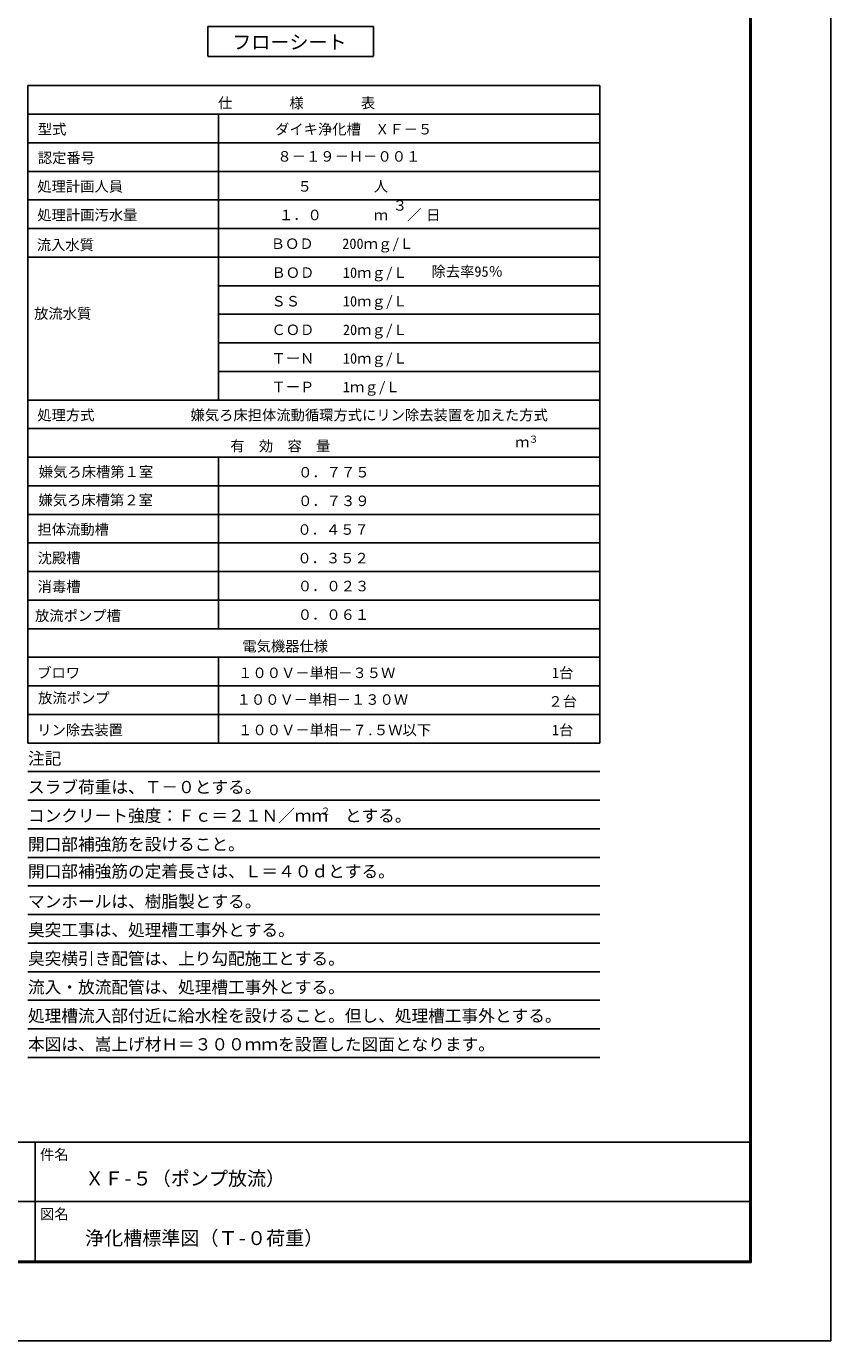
# Model space of a CAD drawing. Units: millimetres, scale not verified. Extents: x -8910 to 8910, y -6308 to 6308.
# Drawn here: x 3845 to 8910, y -6308 to 1970 of the extents above; entities that cross this region are included whole.
import ezdxf
from ezdxf.enums import TextEntityAlignment as Align

# ---------------------------------------------------------------- set-up
doc = ezdxf.new("R2010")
doc.units = ezdxf.units.MM
doc.header["$LTSCALE"] = 30
for name, color, linetype, lineweight in [('0-E_3-6_SUNPO', 4, 'Continuous', 25), ('0-F_3-5_MOJI', 4, 'Continuous', 25), ('1-0_水管', 7, 'Continuous', 25), ('1-4_図面枠', 7, 'Continuous', 25), ('1-5_Axis_waku', 7, 'Continuous', 25)]:
    doc.layers.add(name, color=color, linetype=linetype, lineweight=lineweight)
doc.styles.add('ＭＳ ゴシック', font='')
doc.styles.get('ＭＳ ゴシック').set_extended_font_data('MS Gothic')

msp = doc.modelspace()

# ---------------------------------------------------------------- linework, layer by layer
at = {"layer": '0-E_3-6_SUNPO', "color": 3}
for p, q in [((3855.51, 1596.16), (7455.51, 1596.16)), ((3855.51, -2543.85), (3855.51, 1596.16)), ((7455.51, 1596.16), (7455.51, -2543.85)), ((3855.51, 1416.16), (7455.51, 1416.16)), ((5055.51, 1416.16), (5055.51, -383.85)), ((3855.51, 1236.16), (7455.51, 1236.16)), ((3855.51, 1056.16), (7455.51, 1056.16)), ((3855.51, 876.16), (7455.51, 876.16)), ((3855.51, 696.16), (7455.51, 696.16)), ((3855.5, 516.16), (7455.51, 516.16)), ((5055.51, 336.16), (7455.51, 336.16)), ((5055.51, 156.16), (7455.51, 156.16)), ((5055.51, -23.84), (7455.51, -23.84)), ((5055.51, -203.85), (7455.51, -203.85)), ((3855.5, -383.85), (7455.51, -383.85)), ((7455.5, -563.85), (3855.5, -563.85)), ((3855.5, -743.85), (7455.5, -743.85)), ((5055.5, -743.85), (5055.5, -1823.85)), ((3855.5, -923.85), (7455.5, -923.85)), ((3855.5, -1103.85), (7455.5, -1103.85)), ((3855.5, -1283.85), (7455.5, -1283.85)), ((3855.5, -1463.85), (7455.5, -1463.85)), ((3855.5, -1823.85), (7455.5, -1823.85)), ((3855.5, -2003.85), (7455.5, -2003.85)), ((5055.5, -2003.85), (5055.5, -2543.85)), ((7455.5, -2363.85), (3855.5, -2363.85)), ((7455.5, -2543.85), (3855.5, -2543.85))]:
    msp.add_line(p, q, dxfattribs=at)
at = {"layer": '0-F_3-5_MOJI', "color": 3}
for p, q in [((3855.5, -1643.85), (7455.5, -1643.85)), ((3855.5, -1823.85), (7455.5, -1823.85)), ((7455.5, -2183.85), (3855.5, -2183.85))]:
    msp.add_line(p, q, dxfattribs=at)
at = {"layer": '1-0_水管'}
for p, q in [((4988.45, 1968.73), (4988.45, 1780.54)), ((4988.45, 1968.73), (6030.86, 1968.73)), ((6030.86, 1968.73), (6030.86, 1780.88)), ((4988.45, 1779.74), (6030.86, 1779.74))]:
    msp.add_line(p, q, dxfattribs=at)
at = {"layer": '1-0_水管', "color": 3}
for p, q in [((7455.5, -2723.85), (3855.5, -2723.85)), ((7455.5, -2903.85), (3855.5, -2903.85)), ((7455.5, -3083.86), (3855.5, -3083.86)), ((7455.5, -3263.86), (3855.5, -3263.86)), ((7455.5, -3443.86), (3855.5, -3443.86)), ((7455.5, -3443.86), (3855.5, -3443.86)), ((7455.5, -3623.86), (3855.5, -3623.86)), ((7455.5, -3803.86), (3855.5, -3803.86)), ((7455.5, -3983.86), (3855.5, -3983.86)), ((7455.5, -4163.86), (3855.5, -4163.86)), ((7455.5, -4343.86), (3855.5, -4343.86)), ((7455.5, -4523.87), (3855.5, -4523.87))]:
    msp.add_line(p, q, dxfattribs=at)
at = {"layer": '1-4_図面枠'}
msp.add_lwpolyline([(-8910, -6307.5), (-8910, 6307.5), (8910, 6307.5), (8910, -6307.5)], close=True, dxfattribs=at)
at = {"layer": '1-5_Axis_waku'}
for p, q in [((8400, -5806.5), (8400, 5761.5)), ((8400.6, -5807.1), (8400.6, 5762.1)), ((8401.2, -5807.7), (8401.2, 5762.7)), ((8401.8, -5808.3), (8401.8, 5763.3)), ((8402.4, -5808.9), (8402.4, 5763.9)), ((8403, -5809.5), (8403, 5764.5)), ((8403.6, -5810.1), (8403.6, 5765.1)), ((8404.2, -5810.7), (8404.2, 5765.7)), ((8404.8, -5811.3), (8404.8, 5766.3)), ((8405.4, -5811.9), (8405.4, 5766.9)), ((8406, -5812.5), (8406, 5767.5)), ((8406.6, -5813.1), (8406.6, 5768.1)), ((8407.2, -5813.7), (8407.2, 5768.7)), ((8407.8, -5814.3), (8407.8, 5769.3)), ((8408.4, -5814.9), (8408.4, 5769.9)), ((-7770, -5056.5), (8400, -5056.5)), ((3900, -5806.5), (3900, -5056.5)), ((239.99, -5431.5), (8399.99, -5431.5)), ((8408.4, -5814.9), (-7778.4, -5814.9)), ((8407.8, -5814.3), (-7777.8, -5814.3)), ((8407.2, -5813.7), (-7777.2, -5813.7)), ((8406.6, -5813.1), (-7776.6, -5813.1)), ((8406, -5812.5), (-7776, -5812.5)), ((8405.4, -5811.9), (-7775.4, -5811.9)), ((8404.8, -5811.3), (-7774.8, -5811.3)), ((8404.2, -5810.7), (-7774.2, -5810.7)), ((8403.6, -5810.1), (-7773.6, -5810.1)), ((8403, -5809.5), (-7773, -5809.5)), ((8402.4, -5808.9), (-7772.4, -5808.9)), ((8401.8, -5808.3), (-7771.8, -5808.3)), ((8401.2, -5807.7), (-7771.2, -5807.7)), ((8400.6, -5807.1), (-7770.6, -5807.1)), ((-7770, -5806.5), (8400, -5806.5))]:
    msp.add_line(p, q, dxfattribs=at)

# ---------------------------------------------------------------- texts
at = {"layer": '0-E_3-6_SUNPO', "style": 'ＭＳ ゴシック'}
for s, height, p in [('仕\u3000\u3000\u3000\u3000様\u3000\u3000\u3000\u3000表', 65.98, (5051.91, 1433.56)), ('型式', 65.98, (3917.31, 1268.56)), ('ダイキ浄化槽\u3000ＸＦ－５', 65.98, (5411.31, 1268.56)), ('認定番号', 65.98, (3917.31, 1088.56)), ('８－１９－Ｈ－００１', 65.98, (5425.94, 1097.5)), ('処理計画人員\u3000', 65.98, (3914.31, 908.56)), ('５', 65.98, (5552.91, 908.56)), ('人', 65.98, (6032.91, 908.56)), ('３', 65.98, (6152.91, 788.56)), ('処理計画汚水量', 65.98, (3914.31, 728.56)), ('１．０', 65.98, (5435.69, 728.56)), ('ｍ', 65.98, (6032.91, 728.56)), ('／', 65.98, (6242.91, 728.56)), ('日', 65.98, (6362.91, 728.56)), ('流入水質', 65.98, (3911.02, 540.45)), ('ＢＯＤ\u3000\u3000200ｍｇ/Ｌ', 65.98, (5384.12, 547.72)), ('ＢＯＤ\u3000\u300010ｍｇ/Ｌ', 65.98, (5388.46, 365.57)), ('除去率95％', 65.98, (6396.18, 372.51)), ('ＳＳ\u3000\u3000\u300010ｍｇ/Ｌ', 65.98, (5388.46, 185.57)), ('放流水質', 65.98, (3894.2, 108.05)), ('ＣＯＤ\u3000\u300020ｍｇ/Ｌ', 65.98, (5388.46, 5.57)), ('ＴーＮ\u3000\u300010ｍｇ/Ｌ', 65.98, (5388.46, -174.44)), ('ＴーＰ\u3000\u30001ｍｇ/Ｌ', 65.98, (5388.46, -354.44)), ('処理方式\u3000\u3000\u3000', 65.98, (3914.3, -531.45)), ('嫌気ろ床担体流動循環方式にリン除去装置を加えた方式', 65.98, (4879.14, -531.45)), ('有\u3000効\u3000容\u3000量', 65.98, (5129.3, -726.45)), ('ｍ', 65.98, (6922.94, -701.68)), ('３', 43.99, (7008.1, -666.25)), ('嫌気ろ床槽第１室', 65.98, (3923.89, -888.72)), ('０．７７５', 65.98, (5556.44, -891.45)), ('嫌気ろ床槽第２室', 65.98, (3921.64, -1066.53)), ('０．７３９', 65.98, (5556.44, -1071.45)), ('担体流動槽', 65.98, (3915.5, -1251.46)), ('０．４５７', 65.98, (5551.58, -1252.18)), ('沈殿槽', 65.98, (3916.7, -1431.45)), ('０．３５２', 65.98, (5551.58, -1432.18)), ('消毒槽', 65.98, (3916.7, -1611.45)), ('０．０２３', 65.98, (5554.34, -1608.12)), ('電気機器仕様', 65.98, (5204.9, -1986.45)), ('ブロワ', 65.98, (3913.7, -2154.45)), ('１００Ｖ－単相－３５Ｗ', 65.98, (5178.8, -2154.45)), ('1台', 65.98, (7154.6, -2154.45)), ('リン除去装置', 65.98, (3913.7, -2514.45)), ('１００Ｖ－単相－７.５Ｗ以下', 65.98, (5178.8, -2514.45)), ('1台', 65.98, (7154.6, -2514.45))]:
    msp.add_text(s, height=height, dxfattribs=at).set_placement(p, align=Align.BOTTOM_LEFT)
at = {"layer": '0-F_3-5_MOJI', "style": 'ＭＳ ゴシック'}
for s, p in [('放流ポンプ槽', (3899.8, -1794.82)), ('０．０６１', (5554.34, -1788.12)), ('1台', (7154.6, -2154.45)), ('放流ポンプ', (3919.12, -2312.67)), ('１００Ｖ－単相－１３０Ｗ', (5169.19, -2322.85)), ('２台', (7132.1, -2334.45))]:
    msp.add_text(s, height=65.98, dxfattribs=at).set_placement(p, align=Align.BOTTOM_LEFT)
at = {"layer": '1-0_水管', "color": 4, "style": 'ＭＳ ゴシック'}
for s, height, p in [('フローシート ', 87.98, (5141.96, 1799.71)), ('注記', 76.98, (3855.5, -2702.66)), ('スラブ荷重は、Ｔ－０とする。', 76.98, (3855.5, -2882.66)), ('コンクリート強度：Ｆｃ＝２１Ｎ／ｍｍ\u3000とする。', 76.98, (3855.5, -3062.66)), ('２', 43.99, (5698.72, -3008.53)), ('開口部補強筋を設けること。', 76.98, (3855.5, -3242.66)), ('開口部補強筋の定着長さは、Ｌ＝４０ｄとする。', 76.98, (3855.5, -3413.45)), ('マンホールは、樹脂製とする。', 76.98, (3855.5, -3602.66)), ('臭突工事は、処理槽工事外とする。', 76.98, (3855.5, -3782.67)), ('臭突横引き配管は、上り勾配施工とする。', 76.98, (3855.5, -3962.67)), ('流入・放流配管は、処理槽工事外とする。', 76.98, (3855.5, -4142.67)), ('処理槽流入部付近に給水栓を設けること。但し、処理槽工事外とする。', 76.98, (3855.5, -4322.67)), ('本図は、嵩上げ材Ｈ＝３００ｍｍを設置した図面となります。', 76.98, (3855.5, -4502.67))]:
    msp.add_text(s, height=height, dxfattribs=at).set_placement(p, align=Align.BOTTOM_LEFT)
at = {"layer": '1-5_Axis_waku', "style": 'ＭＳ ゴシック'}
for s, height, p in [('件名', 65.98, (3931.47, -5187.88)), ('ＸＦ-５（ポンプ放流）', 87.98, (4214.99, -5356.5)), ('図名', 65.98, (3931.47, -5562.88)), ('浄化槽標準図（Ｔ-０荷重）', 87.98, (4214.99, -5731.5))]:
    msp.add_text(s, height=height, dxfattribs=at).set_placement(p, align=Align.BOTTOM_LEFT)

doc.saveas('drawing.dxf')
